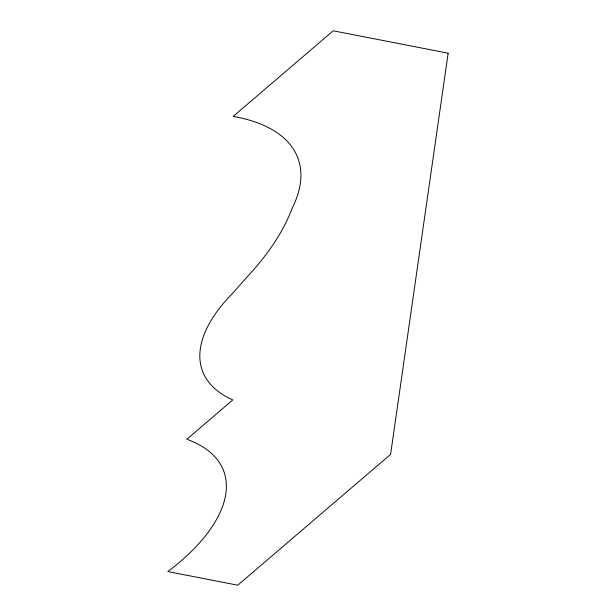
<?xml version="1.0" encoding="UTF-8"?>
<svg xmlns="http://www.w3.org/2000/svg" width="616" height="616" viewBox="0 0 616 616"><rect width="100%" height="100%" fill="white"/><g stroke="black" fill="none" stroke-linecap="round" stroke-linejoin="round"><path stroke-width="0.92" d="M448.155 53.184L390.598 454.377L237.776 585.2L167.845 571.579A185.585 87.695 -20.7 0 0 186.825 439.277L232.817 399.907A183.245 86.594 -20.7 0 1 231.939 294.048L247.64 276.353A327.935 154.963 -20.7 0 0 292.153 208.223A208.439 98.498 -20.7 0 0 233.141 116.447L333.194 30.8L448.155 53.184"/></g></svg>
